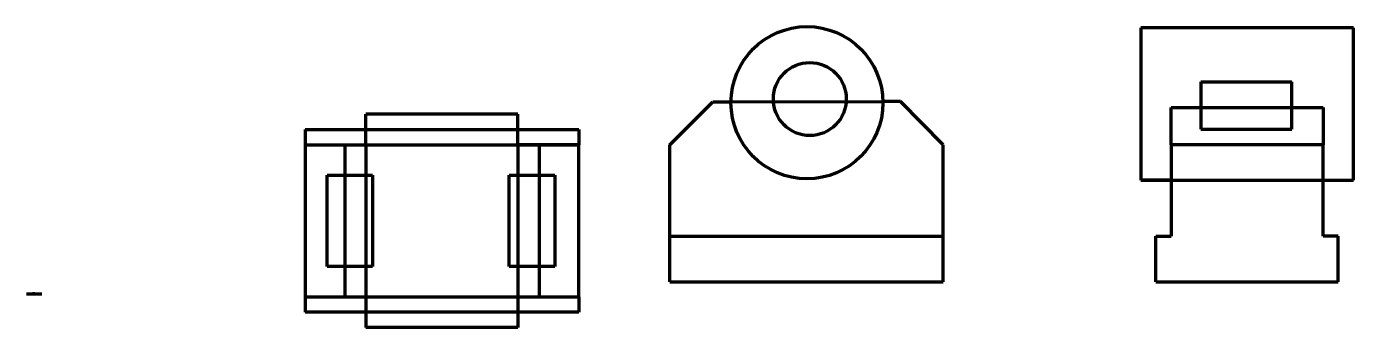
# Model space of a CAD drawing. Header units: millimetres. Extents: x 458 to 895, y 385 to 484.
import ezdxf

# ---------------------------------------------------------------- set-up
doc = ezdxf.new("R2010")
doc.units = ezdxf.units.MM

msp = doc.modelspace()

# ---------------------------------------------------------------- linework, layer by layer
at = {"color": 9, "linetype": 'Continuous', "lineweight": 211, "true_color": 0xc7c8ca}
for p, q in [((895, 483.35), (825, 483.35)), ((825, 483.35), (825, 433.35)), ((895, 433.35), (895, 483.35)), ((844.74, 465.66), (874.75, 465.66)), ((844.74, 465.66), (844.74, 450.16)), ((874.74, 450.16), (874.75, 465.66)), ((835, 445), (835, 457.28)), ((835, 457.28), (885.04, 457.28)), ((835, 457.28), (865, 457.28)), ((885.04, 457.28), (885, 445)), ((844.74, 450.16), (874.74, 450.16)), ((885, 445), (835, 445)), ((835, 445), (835, 415)), ((885, 415), (885, 445)), ((835, 433.35), (825, 433.35)), ((825, 433.35), (895, 433.35)), ((830, 400), (830, 415)), ((830, 415), (835, 415)), ((890, 415), (885, 415)), ((890, 400), (890, 415)), ((830, 400), (890, 400))]:
    msp.add_line(p, q, dxfattribs=at)
at = {"color": 7, "linetype": 'Continuous', "lineweight": 200, "true_color": 0xffffff}
for p, q in [((670, 445), (684.18, 459.11)), ((760, 445), (745.88, 459.16)), ((670, 415), (670, 445)), ((760, 415), (760, 445))]:
    msp.add_line(p, q, dxfattribs=at)
at = {"color": 7, "linetype": 'Continuous', "lineweight": 100, "true_color": 0xffffff}
for p, q in [((684.18, 459.11), (690.13, 459.11)), ((690.13, 459.11), (740.13, 459.16)), ((745.88, 459.16), (740.13, 459.16))]:
    msp.add_line(p, q, dxfattribs=at)
at = {"color": 0, "linetype": 'ByBlock', "lineweight": 200}
for p, q in [((570, 445), (570, 455)), ((620, 455), (570, 455)), ((620, 445), (620, 455)), ((550, 450), (640, 450)), ((550, 450), (550, 445)), ((640, 450), (640, 445)), ((550, 445), (640, 445)), ((550, 445), (550, 395)), ((550, 445), (563, 445)), ((563, 445), (563, 395)), ((563, 445), (570, 445)), ((570, 445), (570, 395)), ((627, 445), (620, 445)), ((620, 445), (620, 395)), ((640, 445), (627, 445)), ((627, 445), (627, 395)), ((640, 395), (640, 445)), ((557.18, 435.02), (572.18, 435.02)), ((557.18, 405.02), (557.18, 435.02)), ((572.18, 435.02), (572.18, 405.02)), ((617.11, 435.02), (632.11, 435.02)), ((617.11, 405.02), (617.11, 435.02)), ((632.11, 435.02), (632.11, 405.02)), ((572.18, 405.02), (557.18, 405.02)), ((632.11, 405.02), (617.11, 405.02)), ((550, 395), (640, 395)), ((550, 395), (550, 390)), ((570, 395), (570, 385)), ((620, 395), (620, 385)), ((640, 395), (640, 390)), ((640, 390), (550, 390)), ((620, 385), (570, 385))]:
    msp.add_line(p, q, dxfattribs=at)
at = {"color": 244, "linetype": 'Continuous', "lineweight": 100, "true_color": 0x991b1e}
msp.add_line((458.27, 396.02), (461, 396.02), dxfattribs=at)
msp.add_lwpolyline([(461, 396.02), (460.29, 396.02), (462.62, 396.02), (463.3, 396.02)], dxfattribs=at)
at = {"color": 7, "linetype": 'Continuous', "lineweight": 100, "true_color": 0xffffff}
for centre, radius in [((715.13, 458.8), 25), ((716.07, 460.01), 12)]:
    msp.add_circle(centre, radius, dxfattribs=at)
at = {"layer": 'Defpoints', "color": 7, "linetype": 'Continuous', "lineweight": 100, "true_color": 0xffffff}
msp.add_line((670, 400), (670, 415), dxfattribs=at)
at = {"layer": 'Defpoints', "color": 7, "linetype": 'Continuous', "lineweight": 200, "true_color": 0xffffff}
for p, q in [((670, 415), (760, 415)), ((760, 400), (760, 415)), ((670, 400), (760, 400))]:
    msp.add_line(p, q, dxfattribs=at)

doc.saveas('drawing.dxf')
